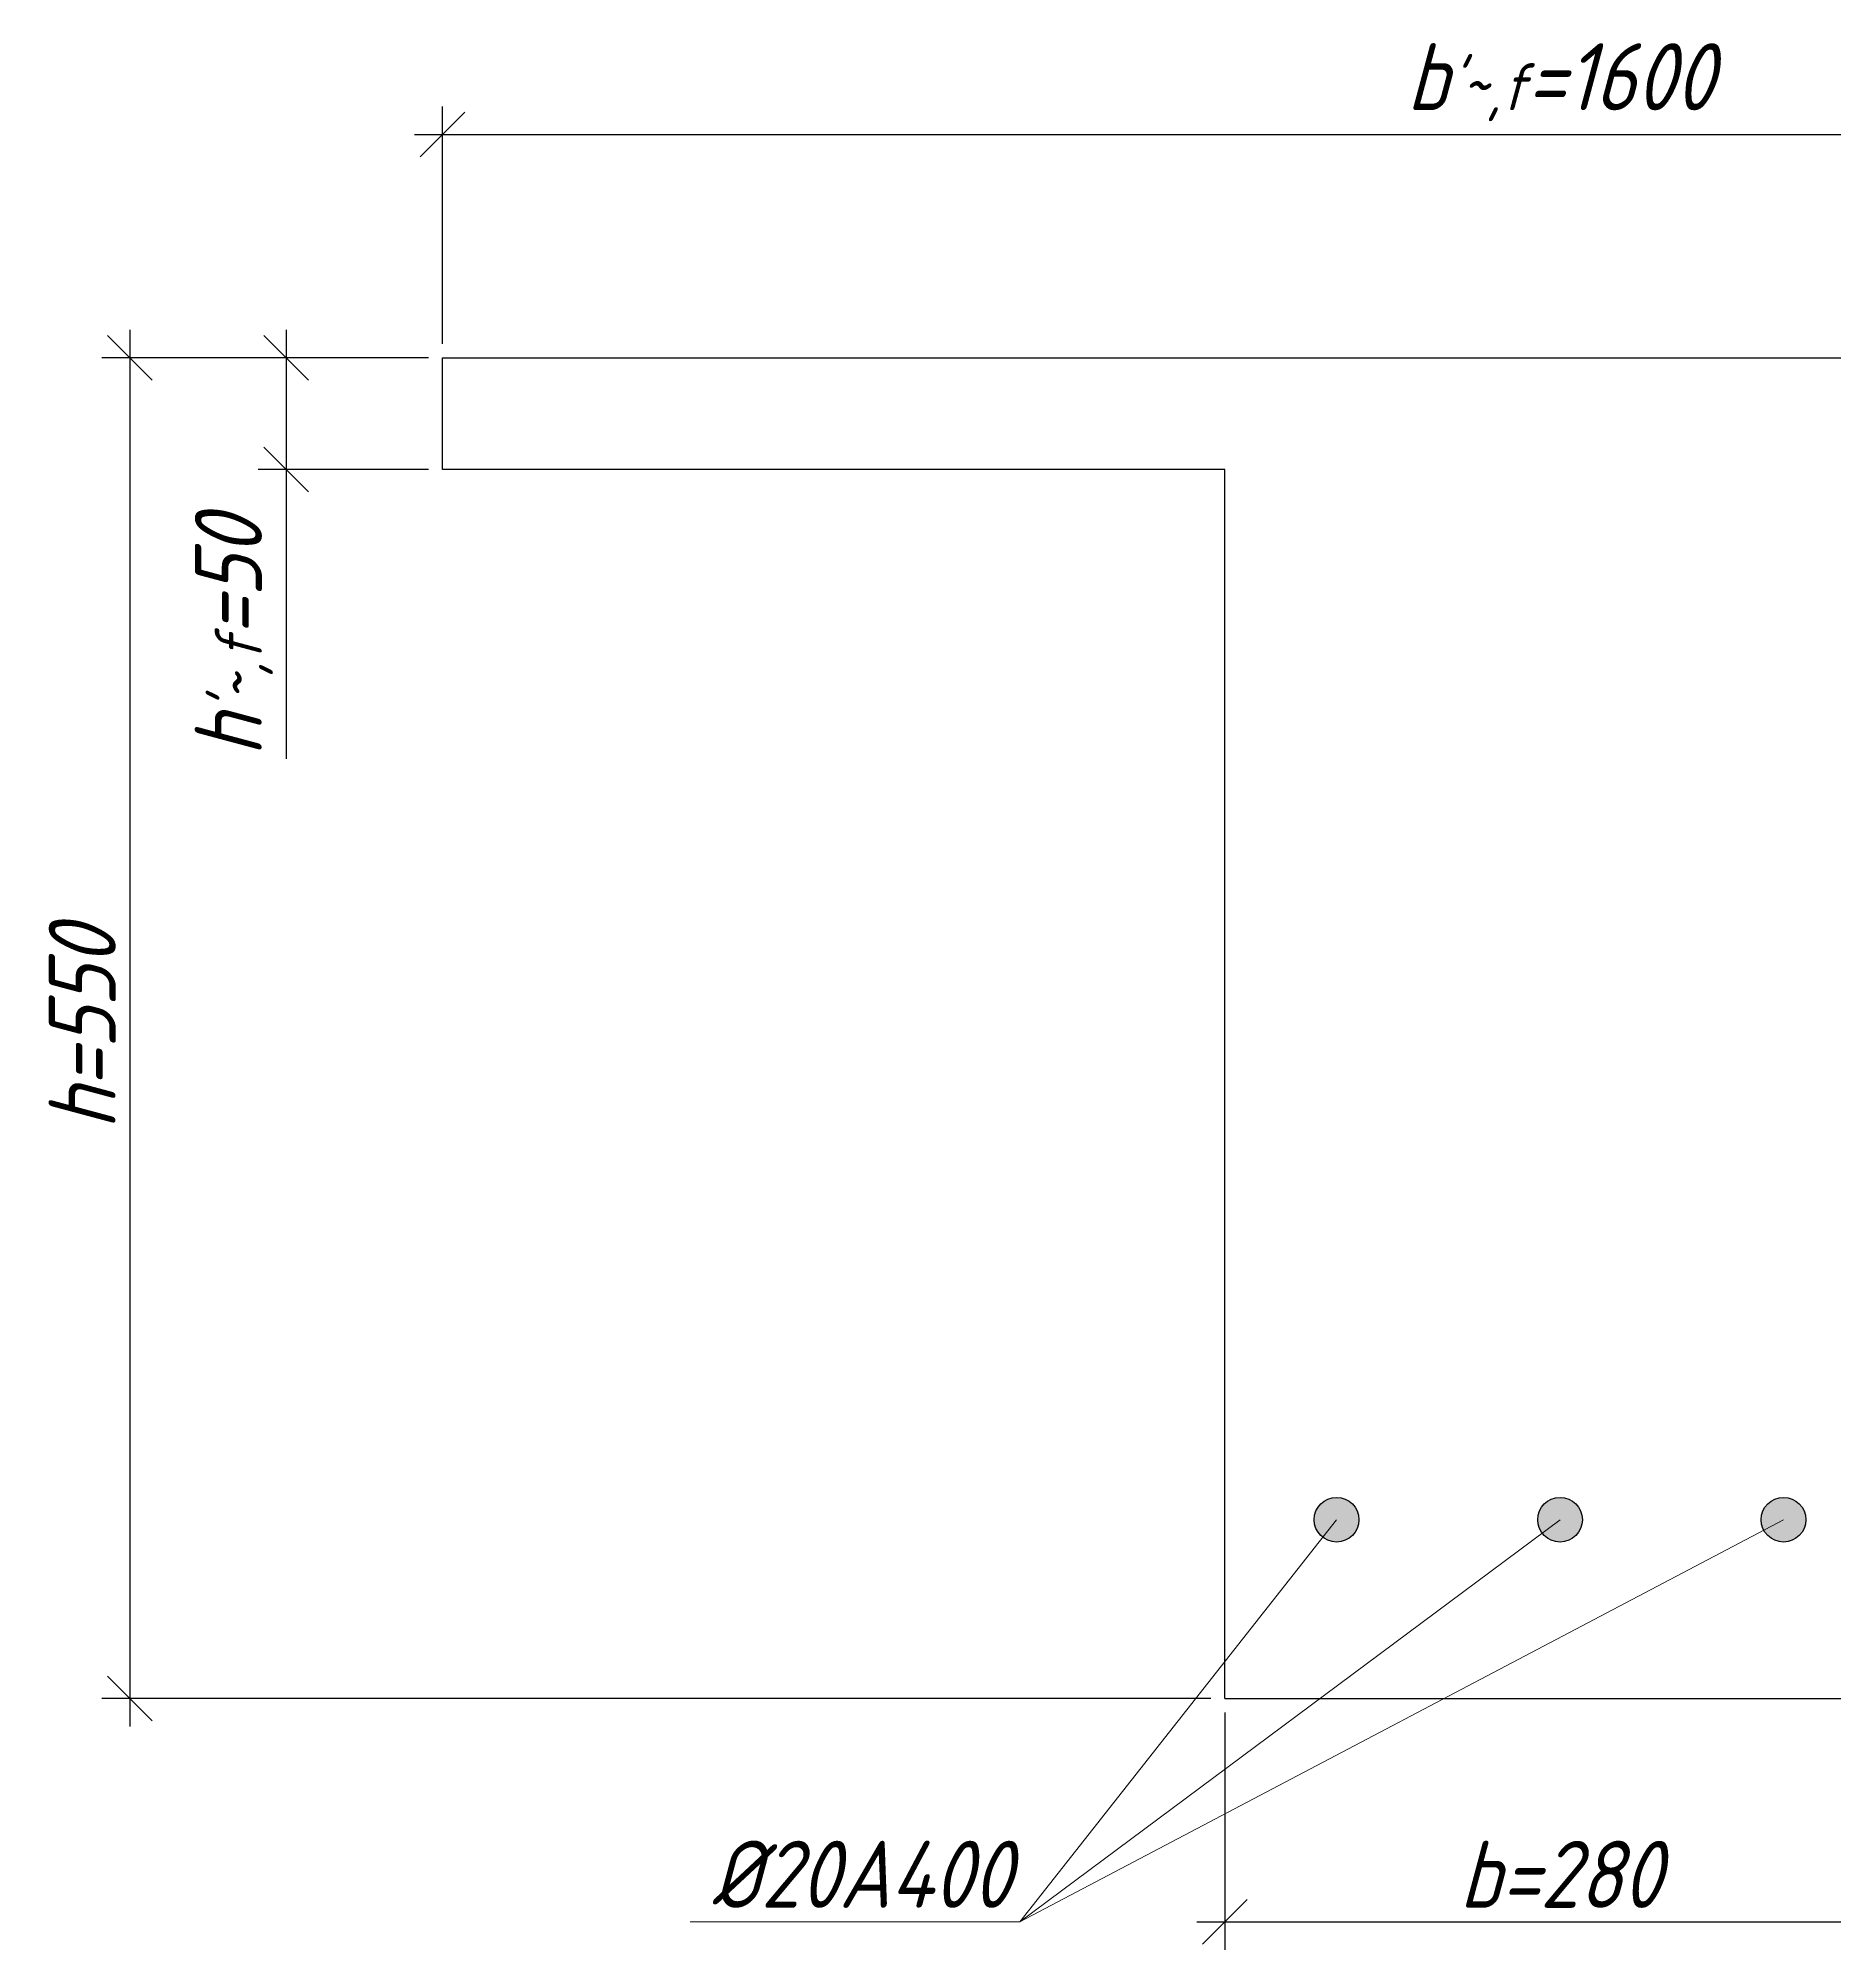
# Model space of a CAD drawing. Header units: millimetres. Extents: x -180 to 58926, y -10791 to 13515.
# Drawn here: x 4455 to 5259, y -5077 to -4221 of the extents above; entities that cross this region are included whole.
import ezdxf

# ---------------------------------------------------------------- set-up
doc = ezdxf.new("R2010")
doc.units = ezdxf.units.MM
for name, color, linetype, lineweight in [('basic', 95, 'Continuous', 30), ('size', 45, 'Continuous', 20), ('text', 13, 'Continuous', 20), ('thin', 153, 'Continuous', 18)]:
    doc.layers.add(name, color=color, linetype=linetype, lineweight=lineweight)
doc.styles.add('Structures', font='isocpeur.ttf', dxfattribs={"width": 0.85, "oblique": 15})
doc.dimstyles.new('Structures', dxfattribs={"dimtxt": 3, "dimasz": 2, "dimexe": 1.25, "dimexo": 0.625, "dimtad": 1, "dimtxsty": 'Structures', "dimblk": 'OBLIQUE', "dimcen": 2.5, "dimdle": 1.25, "dimadec": 0, "dimazin": 0, "dimtfac": 1, "dimtmove": 0, "dimatfit": 3, "dimfxl": 1, "dimarcsym": 0})

# ---------------------------------------------------------------- blocks, each defined once
blk = doc.blocks.new('_Oblique')
at = {"color": 0, "linetype": 'ByBlock', "lineweight": -2}
blk.add_line((-0.5, -0.5), (0.5, 0.5), dxfattribs=at)
blk = doc.blocks.new('*D188')
at = {"layer": 'Defpoints', "color": 0, "transparency": 16777216}
for p in [(4986.35, -4964.41), (5286.35, -4964.41), (5286.35, -5064.41)]:
    blk.add_point(p, dxfattribs=at)
at = {"layer": 'size', "color": 0, "lineweight": -2, "transparency": 16777216}
for p, q in [((4986.35, -4970.66), (4986.35, -5076.91)), ((5286.35, -4970.66), (5286.35, -5076.91)), ((4973.85, -5064.41), (5298.85, -5064.41))]:
    blk.add_line(p, q, dxfattribs=at)
at = {"layer": 'size', "color": 0, "lineweight": -2, "transparency": 16777216, "xscale": 20, "yscale": 20, "zscale": 20, "rotation": 180}
blk.add_blockref('_Oblique', (4986.35, -5064.41), dxfattribs=at)
at = {"layer": 'size', "color": 0, "lineweight": -2, "transparency": 16777216, "xscale": 20, "yscale": 20, "zscale": 20}
blk.add_blockref('_Oblique', (5286.35, -5064.41), dxfattribs=at)
at = {"layer": 'size', "color": 0, "transparency": 16777216, "insert": (5136.35, -5043.16), "char_height": 30, "attachment_point": 5, "style": 'Structures'}
blk.add_mtext('b=280', dxfattribs=at)
blk = doc.blocks.new('*D189')
at = {"layer": 'Defpoints', "color": 0, "transparency": 16777216}
for p in [(5636.35, -4264.41), (4636.35, -4364.41), (5636.35, -4364.41)]:
    blk.add_point(p, dxfattribs=at)
at = {"layer": 'size', "color": 0, "lineweight": -2, "transparency": 16777216}
for p, q in [((4636.35, -4358.16), (4636.35, -4251.91)), ((5636.35, -4358.16), (5636.35, -4251.91)), ((4623.85, -4264.41), (5648.85, -4264.41))]:
    blk.add_line(p, q, dxfattribs=at)
at = {"layer": 'size', "color": 0, "lineweight": -2, "transparency": 16777216, "xscale": 20, "yscale": 20, "zscale": 20, "rotation": 180}
blk.add_blockref('_Oblique', (4636.35, -4264.41), dxfattribs=at)
at = {"layer": 'size', "color": 0, "lineweight": -2, "transparency": 16777216, "xscale": 20, "yscale": 20, "zscale": 20}
blk.add_blockref('_Oblique', (5636.35, -4264.41), dxfattribs=at)
at = {"layer": 'size', "color": 0, "transparency": 16777216, "insert": (5136.35, -4241.01), "char_height": 30, "attachment_point": 5, "style": 'Structures'}
blk.add_mtext("b{\\H0.7x;\\S'~,f;}=1600", dxfattribs=at)
blk = doc.blocks.new('*D190')
at = {"layer": 'Defpoints', "color": 0, "transparency": 16777216}
for p in [(4636.35, -4364.41), (4566.35, -4414.41), (4636.35, -4414.41)]:
    blk.add_point(p, dxfattribs=at)
at = {"layer": 'size', "color": 0, "lineweight": -2, "transparency": 16777216}
for p, q in [((4566.35, -4351.91), (4566.35, -4414.41)), ((4630.1, -4364.41), (4553.85, -4364.41)), ((4630.1, -4414.41), (4553.85, -4414.41)), ((4566.35, -4414.41), (4566.35, -4543.84))]:
    blk.add_line(p, q, dxfattribs=at)
at = {"layer": 'size', "color": 0, "lineweight": -2, "transparency": 16777216, "xscale": 20, "yscale": 20, "zscale": 20}
for p, rotation in [((4566.35, -4364.41), 90), ((4566.35, -4414.41), 270)]:
    blk.add_blockref('_Oblique', p, dxfattribs=dict(at, rotation=rotation))
at = {"layer": 'size', "color": 0, "transparency": 16777216, "insert": (4542.95, -4489.12), "char_height": 30, "attachment_point": 5, "rotation": 90, "style": 'Structures'}
blk.add_mtext("h{\\H0.7x;\\S'~,f;}=50", dxfattribs=at)
blk = doc.blocks.new('*D191')
at = {"layer": 'Defpoints', "color": 0, "transparency": 16777216}
for p in [(4636.35, -4364.41), (4496.35, -4964.41), (4986.35, -4964.41)]:
    blk.add_point(p, dxfattribs=at)
at = {"layer": 'size', "color": 0, "lineweight": -2, "transparency": 16777216}
for p, q in [((4496.35, -4351.91), (4496.35, -4976.91)), ((4630.1, -4364.41), (4483.85, -4364.41)), ((4980.1, -4964.41), (4483.85, -4964.41))]:
    blk.add_line(p, q, dxfattribs=at)
at = {"layer": 'size', "color": 0, "lineweight": -2, "transparency": 16777216, "xscale": 20, "yscale": 20, "zscale": 20}
for p, rotation in [((4496.35, -4364.41), 90), ((4496.35, -4964.41), 270)]:
    blk.add_blockref('_Oblique', p, dxfattribs=dict(at, rotation=rotation))
at = {"layer": 'size', "color": 0, "transparency": 16777216, "insert": (4475.1, -4664.41), "char_height": 30, "attachment_point": 5, "rotation": 90, "style": 'Structures'}
blk.add_mtext('h=550', dxfattribs=at)

msp = doc.modelspace()

# ---------------------------------------------------------------- hatches: boundary and pattern name
at = {"layer": 'basic'}
h = msp.add_hatch(color=256, dxfattribs=at)
h.dxf.hatch_style = 1
h.paths.add_polyline_path([(5036.355, -4874.406, 0.4142136), (5026.355, -4884.406), (5036.355, -4884.406)])
h.paths.add_polyline_path([(5036.355, -4874.406), (5036.355, -4884.406), (5046.355, -4884.406, 0.4142136)])
h.paths.add_polyline_path([(5036.355, -4884.406), (5026.355, -4884.406, 0.4142136), (5036.355, -4894.406)])
h.paths.add_polyline_path([(5046.355, -4884.406), (5036.355, -4884.406), (5036.355, -4894.406, 0.4142136)])
h = msp.add_hatch(color=256, dxfattribs=at)
h.dxf.hatch_style = 1
h.paths.add_polyline_path([(5136.355, -4874.406, 0.4142136), (5126.355, -4884.406), (5136.355, -4884.406)])
h.paths.add_polyline_path([(5136.355, -4874.406), (5136.355, -4884.406), (5146.355, -4884.406, 0.4142136)])
h.paths.add_polyline_path([(5136.355, -4884.406), (5126.355, -4884.406, 0.4142136), (5136.355, -4894.406)])
h.paths.add_polyline_path([(5146.355, -4884.406), (5136.355, -4884.406), (5136.355, -4894.406, 0.4142136)])
h = msp.add_hatch(color=256, dxfattribs=at)
h.dxf.hatch_style = 1
h.paths.add_polyline_path([(5236.355, -4874.406, 0.4142136), (5226.355, -4884.406), (5236.355, -4884.406)])
h.paths.add_polyline_path([(5236.355, -4874.406), (5236.355, -4884.406), (5246.355, -4884.406, 0.4142136)])
h.paths.add_polyline_path([(5236.355, -4884.406), (5226.355, -4884.406, 0.4142136), (5236.355, -4894.406)])
h.paths.add_polyline_path([(5246.355, -4884.406), (5236.355, -4884.406), (5236.355, -4894.406, 0.4142136)])

# ---------------------------------------------------------------- linework, layer by layer
for p, q in [((4636.355, -4364.406), (5636.355, -4364.406)), ((4636.355, -4414.406), (4636.355, -4364.406)), ((4986.355, -4414.406), (4636.355, -4414.406)), ((4986.355, -4964.406), (4986.355, -4414.406)), ((4986.355, -4964.406), (5286.355, -4964.406))]:
    msp.add_line(p, q, dxfattribs=at)
for centre in [(5036.355, -4884.406), (5136.355, -4884.406), (5236.355, -4884.406)]:
    msp.add_circle(centre, 10, dxfattribs=at)
at = {"layer": 'thin'}
for p, q in [((5036.355, -4884.406), (4894.575, -5064.406)), ((4894.575, -5064.406), (5136.355, -4884.406)), ((5236.355, -4884.406), (4894.575, -5064.406)), ((4894.575, -5064.406), (4747.139, -5064.406))]:
    msp.add_line(p, q, dxfattribs=at)

# ---------------------------------------------------------------- texts
at = {"layer": 'text', "insert": (4823.643, -5043.143), "char_height": 30, "width": 137.52879, "attachment_point": 5, "style": 'Structures'}
msp.add_mtext('%%C20A400', dxfattribs=at)

# ---------------------------------------------------------------- dimensions: what is measured, and where the dimension line sits
at = {"layer": 'size'}
for base, p1, p2, text, picture, middle in [((5636.355, -4264.406), (4636.355, -4364.406), (5636.355, -4364.406), "b{\\H0.7x;\\S'~,f;}=1600", '*D189', (5136.355, -4241.006)), ((5286.355, -5064.406), (4986.355, -4964.406), (5286.355, -4964.406), 'b=280', '*D188', (5136.355, -5043.156))]:
    dim = msp.add_linear_dim(base=base, p1=p1, p2=p2, text=text, dimstyle='Structures', dxfattribs=at)
    dim.commit()
    dim.dimension.update_dxf_attribs({"geometry": picture, "text_midpoint": middle})
for base, p2, text, picture, middle in [((4496.355, -4964.406), (4986.355, -4964.406), 'h=550', '*D191', (4475.105, -4664.406)), ((4566.355, -4414.406), (4636.355, -4414.406), "h{\\H0.7x;\\S'~,f;}=<>", '*D190', (4542.955, -4489.121))]:
    dim = msp.add_linear_dim(base=base, p1=(4636.355, -4364.406), p2=p2, angle=90, text=text, dimstyle='Structures', dxfattribs=at)
    dim.commit()
    dim.dimension.update_dxf_attribs({"geometry": picture, "text_midpoint": middle})

doc.saveas('drawing.dxf')
